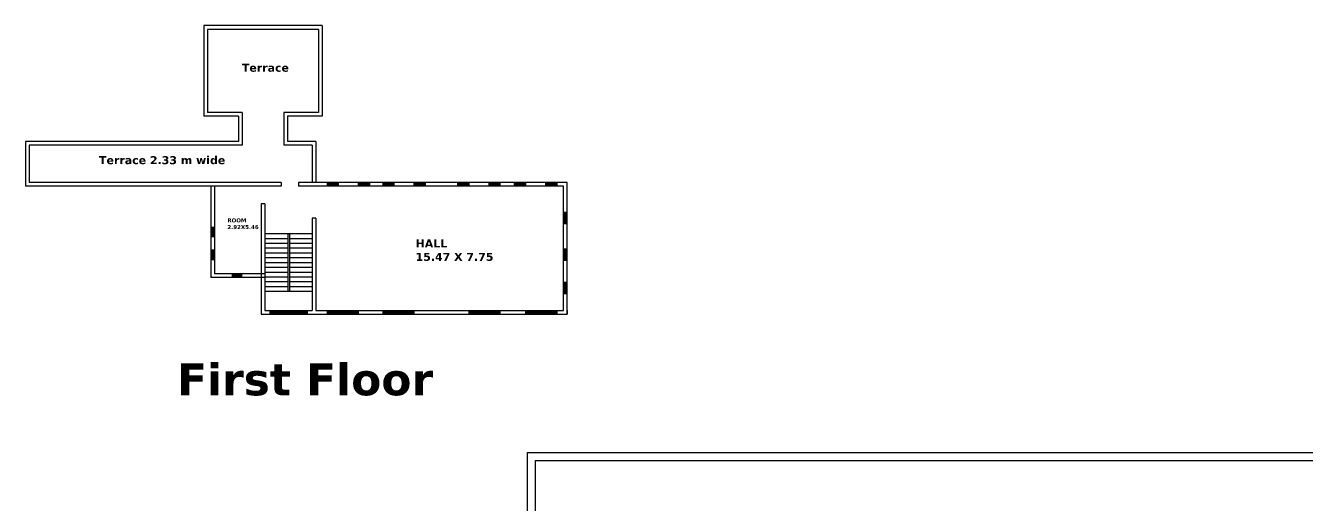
# Model space of a CAD drawing. Header units: inches. Extents: x 38 to 249, y -152 to 40.
# Drawn here: x 95.4 to 175.5, y -96.2 to -66.2 of the extents above; entities that cross this region are included whole.
import ezdxf

# ---------------------------------------------------------------- set-up
doc = ezdxf.new("R2010")
doc.units = ezdxf.units.IN
doc.header["$MEASUREMENT"] = 0

msp = doc.modelspace()

# ---------------------------------------------------------------- linework, layer by layer
for p, q in [((113.923, -66.246), (106.523, -66.246)), ((106.523, -66.246), (106.523, -71.896)), ((113.693, -66.476), (106.753, -66.476)), ((106.753, -66.476), (106.753, -71.666)), ((113.693, -66.476), (113.693, -71.666)), ((113.923, -66.246), (113.923, -71.896)), ((108.688, -71.896), (106.523, -71.896)), ((108.918, -71.666), (106.753, -71.666)), ((108.688, -71.896), (108.688, -73.486)), ((108.918, -71.666), (108.918, -73.716)), ((113.693, -71.666), (111.528, -71.666)), ((111.528, -71.666), (111.528, -73.716)), ((113.923, -71.896), (111.758, -71.896)), ((111.758, -71.896), (111.758, -73.486)), ((108.688, -73.486), (95.388, -73.486)), ((95.388, -73.486), (95.388, -76.276)), ((113.528, -73.486), (111.758, -73.486)), ((113.528, -73.486), (113.528, -76.046)), ((113.528, -73.486), (113.528, -76.046)), ((108.918, -73.716), (95.618, -73.716)), ((95.618, -73.716), (95.618, -76.046)), ((113.298, -73.716), (111.528, -73.716)), ((113.298, -73.716), (113.298, -76.046)), ((111.347, -76.046), (95.618, -76.046)), ((111.347, -76.046), (111.347, -76.276)), ((113.528, -76.046), (112.447, -76.046)), ((112.447, -76.046), (112.447, -76.276)), ((129.228, -76.046), (113.528, -76.046)), ((114.228, -76.046), (114.228, -76.276)), ((114.928, -76.046), (114.928, -76.276)), ((116.178, -76.046), (116.178, -76.276)), ((116.878, -76.046), (116.878, -76.276)), ((117.708, -76.046), (117.708, -76.276)), ((118.408, -76.046), (118.408, -76.276)), ((119.658, -76.046), (119.658, -76.276)), ((120.358, -76.046), (120.358, -76.276)), ((122.378, -76.046), (122.378, -76.276)), ((123.078, -76.046), (123.078, -76.276)), ((124.328, -76.046), (124.328, -76.276)), ((125.028, -76.046), (125.028, -76.276)), ((125.928, -76.046), (125.928, -76.276)), ((126.628, -76.046), (126.628, -76.276)), ((127.878, -76.046), (127.878, -76.276)), ((128.578, -76.046), (128.578, -76.276)), ((129.228, -84.256), (129.228, -76.046)), ((110.108, -76.276), (95.388, -76.276)), ((106.958, -76.276), (106.958, -81.966)), ((107.188, -76.276), (107.188, -81.736)), ((111.347, -76.276), (110.108, -76.276)), ((113.298, -76.276), (112.447, -76.276)), ((128.998, -76.276), (113.298, -76.276)), ((114.228, -76.109), (114.928, -76.109)), ((114.228, -76.159), (114.928, -76.159)), ((114.228, -76.209), (114.928, -76.209)), ((116.178, -76.109), (116.878, -76.109)), ((116.178, -76.159), (116.878, -76.159)), ((116.178, -76.209), (116.878, -76.209)), ((117.708, -76.109), (118.408, -76.109)), ((117.708, -76.159), (118.408, -76.159)), ((117.708, -76.209), (118.408, -76.209)), ((119.658, -76.109), (120.358, -76.109)), ((119.658, -76.159), (120.358, -76.159)), ((119.658, -76.209), (120.358, -76.209)), ((122.378, -76.109), (123.078, -76.109)), ((122.378, -76.159), (123.078, -76.159)), ((122.378, -76.209), (123.078, -76.209)), ((124.328, -76.109), (125.028, -76.109)), ((124.328, -76.159), (125.028, -76.159)), ((124.328, -76.209), (125.028, -76.209)), ((125.928, -76.109), (126.628, -76.109)), ((125.928, -76.159), (126.628, -76.159)), ((125.928, -76.209), (126.628, -76.209)), ((127.878, -76.109), (128.578, -76.109)), ((127.878, -76.159), (128.578, -76.159)), ((127.878, -76.209), (128.578, -76.209)), ((128.998, -84.026), (128.998, -76.276)), ((110.338, -77.376), (110.108, -77.376)), ((110.108, -77.376), (110.108, -84.256)), ((110.338, -77.376), (110.338, -84.026)), ((113.528, -78.256), (113.298, -78.256)), ((113.298, -78.256), (113.298, -84.026)), ((113.528, -78.256), (113.298, -78.256)), ((113.298, -78.256), (113.298, -84.026)), ((113.528, -78.256), (113.528, -84.026)), ((113.528, -78.256), (113.528, -84.026)), ((128.998, -77.895), (129.228, -77.895)), ((129.062, -77.895), (129.062, -78.595)), ((129.112, -77.895), (129.112, -78.595)), ((129.162, -77.895), (129.162, -78.595)), ((106.958, -78.819), (107.188, -78.819)), ((107.012, -78.819), (107.012, -79.419)), ((107.062, -78.819), (107.062, -79.419)), ((107.112, -78.819), (107.112, -79.419)), ((110.338, -79.226), (111.868, -79.226)), ((111.768, -79.226), (111.768, -82.826)), ((111.868, -79.226), (111.868, -82.826)), ((111.868, -79.226), (113.298, -79.226)), ((128.998, -78.595), (129.228, -78.595)), ((106.958, -79.419), (107.188, -79.419)), ((110.338, -79.526), (111.768, -79.526)), ((110.338, -79.826), (111.768, -79.826)), ((111.868, -79.526), (113.298, -79.526)), ((111.868, -79.826), (113.298, -79.826)), ((106.958, -80.246), (107.188, -80.246)), ((106.958, -80.846), (107.188, -80.846)), ((107.012, -80.246), (107.012, -80.846)), ((107.062, -80.246), (107.062, -80.846)), ((107.112, -80.246), (107.112, -80.846)), ((110.338, -80.126), (111.768, -80.126)), ((110.338, -80.426), (111.768, -80.426)), ((110.338, -80.726), (111.768, -80.726)), ((111.868, -80.126), (113.298, -80.126)), ((111.868, -80.426), (113.298, -80.426)), ((111.868, -80.726), (113.298, -80.726)), ((128.998, -80.184), (129.228, -80.184)), ((128.998, -80.884), (129.228, -80.884)), ((129.062, -80.184), (129.062, -80.884)), ((129.112, -80.184), (129.112, -80.884)), ((129.162, -80.184), (129.162, -80.884)), ((110.338, -81.026), (111.768, -81.026)), ((110.338, -81.326), (111.768, -81.326)), ((110.338, -81.626), (111.768, -81.626)), ((111.868, -81.026), (113.298, -81.026)), ((111.868, -81.326), (113.298, -81.326)), ((111.868, -81.626), (113.298, -81.626)), ((110.338, -81.966), (106.958, -81.966)), ((110.338, -81.736), (107.188, -81.736)), ((108.287, -81.736), (108.287, -81.966)), ((108.287, -81.805), (108.887, -81.805)), ((108.287, -81.855), (108.887, -81.855)), ((108.287, -81.905), (108.887, -81.905)), ((108.887, -81.736), (108.887, -81.966)), ((110.338, -81.926), (111.768, -81.926)), ((110.338, -82.226), (111.768, -82.226)), ((111.868, -81.926), (113.298, -81.926)), ((111.868, -82.226), (113.298, -82.226)), ((128.998, -82.261), (129.228, -82.261)), ((129.062, -82.261), (129.062, -82.961)), ((129.112, -82.261), (129.112, -82.961)), ((129.162, -82.261), (129.162, -82.961)), ((110.338, -82.526), (111.768, -82.526)), ((110.338, -82.826), (113.298, -82.826)), ((111.868, -82.526), (113.298, -82.526)), ((128.998, -82.961), (129.228, -82.961)), ((110.338, -84.026), (113.298, -84.026)), ((110.655, -84.026), (110.655, -84.256)), ((110.655, -84.085), (111.255, -84.085)), ((111.255, -84.085), (111.79, -84.085)), ((111.79, -84.026), (111.79, -84.256)), ((111.855, -84.026), (111.855, -84.256)), ((111.855, -84.085), (112.39, -84.085)), ((112.39, -84.085), (112.99, -84.085)), ((112.99, -84.026), (112.99, -84.256)), ((113.528, -84.026), (120.508, -84.026)), ((114.228, -84.026), (114.228, -84.256)), ((114.228, -84.099), (116.178, -84.099)), ((116.178, -84.026), (116.178, -84.256)), ((117.708, -84.026), (117.708, -84.256)), ((117.708, -84.099), (119.658, -84.099)), ((119.658, -84.026), (119.658, -84.256)), ((120.508, -84.026), (128.998, -84.026)), ((123.078, -84.026), (123.078, -84.256)), ((123.078, -84.102), (125.028, -84.102)), ((125.028, -84.026), (125.028, -84.256)), ((126.628, -84.026), (126.628, -84.256)), ((126.628, -84.102), (128.578, -84.102)), ((128.578, -84.026), (128.578, -84.256)), ((129.228, -84.026), (129.228, -84.256)), ((110.108, -84.256), (113.298, -84.256)), ((110.655, -84.135), (111.255, -84.135)), ((110.655, -84.185), (111.255, -84.185)), ((111.255, -84.135), (111.79, -84.135)), ((111.255, -84.185), (111.79, -84.185)), ((111.855, -84.135), (112.39, -84.135)), ((111.855, -84.185), (112.39, -84.185)), ((112.39, -84.135), (112.99, -84.135)), ((112.39, -84.185), (112.99, -84.185)), ((113.298, -84.256), (120.508, -84.256)), ((114.228, -84.149), (116.178, -84.149)), ((114.228, -84.199), (116.178, -84.199)), ((117.708, -84.149), (119.658, -84.149)), ((117.708, -84.199), (119.658, -84.199)), ((120.508, -84.256), (129.228, -84.256)), ((123.078, -84.152), (125.028, -84.152)), ((123.078, -84.202), (125.028, -84.202)), ((126.628, -84.152), (128.578, -84.152)), ((126.628, -84.202), (128.578, -84.202))]:
    msp.add_line(p, q)
for points in [[(126.748, -92.895), (248.925, -92.895), (248.925, -151.5), (126.748, -151.5)], [(127.248, -93.395), (248.425, -93.395), (248.425, -151), (127.248, -151)]]:
    msp.add_lwpolyline(points, close=True)

# ---------------------------------------------------------------- texts
at = {"attachment_point": 1}
for s, insert, char_height, width in [('{\\fVerdana|b1|i0|c0|p34;Terrace }', (108.9, -68.623), 0.5, 8.74669), ('{\\fVerdana|b1|i0|c0|p34;Terrace 2.33 m wide}', (99.973, -74.393), 0.5, 8.74669), ('{\\fVerdana|b1|i0|c0|p34;ROOM\\P2.92X5.46}', (107.995, -78.28), 0.25, 2.31556), ('{\\fVerdana|b1|i0|c0|p34;HALL\\P15.47 X 7.75}', (119.756, -79.596), 0.5, 6.48882), ('{\\fVerdana|b1|i0|c0|p34;First Floor}', (104.85, -87.324), 2, 58.68667)]:
    msp.add_mtext(s, dxfattribs=dict(at, insert=insert, char_height=char_height, width=width))

doc.saveas('drawing.dxf')
